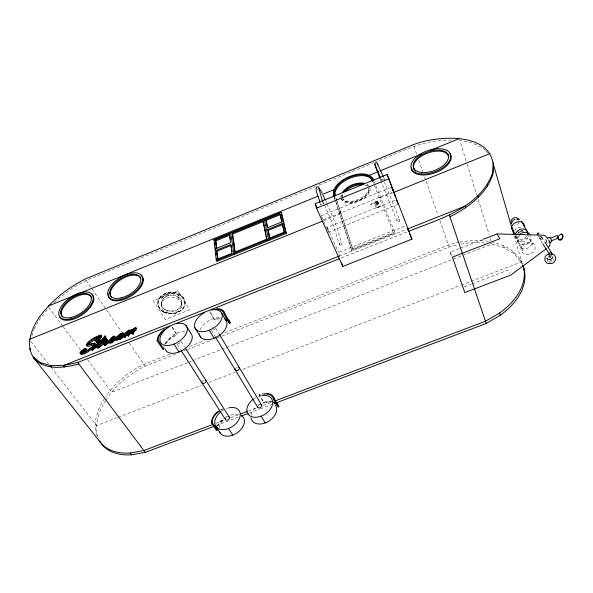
<?xml version="1.0" encoding="UTF-8"?>
<svg xmlns="http://www.w3.org/2000/svg" width="593" height="593" viewBox="0 0 593 593"><rect width="100%" height="100%" fill="white"/><g stroke="black" fill="none" stroke-linecap="round" stroke-linejoin="round"><path stroke-width="0.44" stroke-dasharray="2.96 2.22" d="M219.936 318.582L214.644 319.99L209.714 311.125M380.098 206.579L377.089 208.032L376.399 207.817M161.281 305.128C159.665 291.926 183.941 292.023 181.829 305.462M181.71 303.401C180.405 313.793 161.711 313.86 161.229 303.067M514.828 230.892C515.228 228.223 518.401 226.585 520.876 227.401M519.016 222.056L517.859 224.161L514.546 225.281M515.947 235.651C513.664 244.005 527.711 243.56 528.207 236.199M522.033 230.017L520.884 232.085M545.656 239.046L546.057 240.854M547.109 242.47L546.064 239.861L547.228 239.379M31.874 335.779L33.645 329.953M164.187 346.601L164.728 345.267M217.075 426.271L219.677 422.038L223.791 418.317M217.816 426.219L220.262 422.223L224.139 418.717M518.06 235.873C511.603 248.163 534.982 247.303 530.705 235.858M34.105 329.152L40.013 318.686L49.004 307.567L62.702 326.068M161.407 298.998C161.659 297.997 164.602 294.454 167.011 293.928M160.184 297.293C154.706 303.238 159.932 312.2 167.085 313.274M166.959 310.428C152.386 304.639 168.79 289.05 178.382 297.004C183.459 299.999 182.333 307.678 177.144 309.872C174.772 313.66 165.373 307.856 167.048 312.504M165.477 343.91L170.31 338.722L177.003 334.882L172.2 326.958M164.743 343.925L166.967 341.071L171.533 337.209A17.241 10.14 -32.9 0 1 176.922 334.363M380.002 206.564L376.429 207.854M178.382 297.004L178.389 299.168M519.987 235.132C518.386 236.511 517.341 238.986 518.578 240.928L515.777 235.451M162.467 297.323C165.87 292.846 175.595 292.282 179.62 296.218M526.866 236.17C524.442 239.824 517.2 240.951 515.665 235.992M370.781 204.355L375.658 201.872L376.918 202.272L377.667 203.614L376.562 204.251L376.103 202.947L375.569 202.828L371.033 205.193L370.795 204.348M54.222 302.66L60.093 297.152L72.687 287.946L86.141 280.378L315.491 186.55M160.192 297.286C174.735 281.379 199.589 306.455 174.023 313.527M376.755 165.499L377.304 165.091M517.719 233.197L520.58 231.559L523.752 231.174M522.255 230.462L517.778 232.478M377.704 201.153C371.981 203.51 373.827 202.383 377.993 201.249M220.804 410.2L224.043 408.651M318.908 185.157L373.679 162.749M374.531 162.393C399.259 152.675 424.114 138.977 451.51 140.148M390.883 187.573L321.28 215.711L321.94 217.942M323.459 219.825L391.891 192.214M323.608 220.685L339.893 214.117L339.47 213.139M392.67 192.829L380.713 197.654L380.321 196.654M398.214 204.259L328.678 232.159L327.262 227.438L395.39 200.049M339.833 256.813L338.484 252.425L405.227 225.889M352.583 248.734L393.455 232.493L393.863 233.523L353.02 249.742L336.187 199.107M334 196.172L352.005 251.009L351.567 250.009L395.049 232.738L395.457 233.768L373.546 180.094M339.129 256.124L406.539 229.365M341.383 257.94L407.636 231.663M169.746 354.236L143.943 364.354A62.977 38.449 -36 0 0 105.428 397.028M189.538 346.482L204.155 340.745M224.806 332.651L448.464 244.953A65.838 42.429 -18 0 1 458.76 242.329M105.769 400.275A62.858 38.493 -36 0 1 145.166 366.14L175.313 354.325M183.926 350.952L186.506 349.944M187.373 349.603L211.486 340.16M217.512 337.795L220.959 336.446M221.819 336.112L449.19 247.036A65.712 42.474 -18 0 1 457.737 244.783M187.558 362.642L111.647 392.225L87.349 359.38M188.418 362.308L191.873 360.959M192.732 360.626L492.057 243.982L504.258 247.778L514.175 253.886L521.151 262.047A65.712 42.474 -18 0 1 522.359 264.359M451.273 255.65L450.065 252.195L459.471 248.549M460.324 248.215L482.546 239.579M117.384 417.62L96.637 425.618L51.991 368.461M118.252 417.287L201.249 385.309M209.032 382.307L234.969 372.315M242.752 369.32L460.628 285.366M461.495 285.033L521.151 262.047C516.51 250.958 504.324 245.05 493.139 242.381M464.2 286.893L471.087 284.255M471.946 283.928L508.112 270.104L510.054 273.632M215.674 423.387L224.317 420.111M230.373 417.82L239.023 414.544M248.534 410.942L256.317 407.999M263.24 405.382L271.023 402.432A13.973 9.54 -32.2 0 0 262.299 403.203M216.223 425.537L238.727 417.027M249.112 413.099L259.497 409.177M260.364 408.844L271.616 404.589M271.898 401.832L268.837 401.757L263.87 402.914L259.297 395.205L260.972 394.649M166.922 293.95C171.688 291.6 179.138 294.113 180.939 297.738M519.335 232.975L517.607 233.182M262.647 394.249L264.285 394.019M317.448 189.545L318.167 189.456M550.823 260.675L551.431 260.653M515.895 219.151L516.903 219.143M377.652 201.027L380.106 206.527M272.306 401.209L269.052 401.135A15.9 10.882 -32.2 0 0 263.841 402.35L259.267 394.634A16.026 10.837 -32 0 1 264.515 393.396M547.45 243.278L546.991 242.834M548.733 261.913C550.556 262.484 553.595 261.624 553.558 259.371M550.311 260.92L551.386 260.364M548.169 261.639L547.361 260.09M377.63 203.518L376.777 203.488L376.362 204.125M485.348 150.592L482.961 148.161L472.599 143.061L459.723 140.326L466.884 163.275M485.941 151.2L487.728 153.024M30.925 341.494L48.574 364.087M63.251 326.81L80.225 349.759M86.141 280.378L105.932 309.131M106.451 309.887L121.55 331.828M129.363 343.177L145.166 366.14M177.107 344.281L180.598 349.707M542.41 243.182L539.245 238.201M171.807 326.736L177.003 334.882M181.08 341.509L184.549 346.949M541.72 236.926L544.344 241.158M537.725 234.895L539.674 237.986M211.471 330.471L214.799 335.994M215.733 328.174L219.039 333.711M209.714 311.673L214.644 319.99M376.451 207.943L374.353 202.621M527.147 234.05L532.788 244.687C529.245 240.158 519.846 245.05 522.515 250.505L515.295 236.355M517.904 231.188L518.593 232.53L518.49 232.122M546.761 242.433L546.279 241.41M450.065 252.195L451.629 255.479M327.262 227.438L338.484 252.425M321.651 216.534L327.203 228.868M327.566 229.691L328.678 232.159M323.007 201.613L324.082 204.036M324.445 204.844L333.14 224.955L339.352 244.375M325.557 200.575L326.632 203.006M326.988 203.814L335.653 223.946L341.939 243.345M522.537 230.262L522.863 231.589M338.996 211.701L339.418 212.679M340.189 211.219L340.612 212.198M340.664 212.657L341.086 213.636M383.597 177.426L384.649 179.879M343.31 199.708L342.895 198.737A13.943 7.561 -22.9 0 0 356.497 200.175L359.892 198.744A13.943 7.561 -22.9 0 0 368.416 187.988L368.809 188.974A13.935 7.568 -22.9 0 1 360.292 199.73L356.904 201.153A13.935 7.568 -22.9 0 1 342.724 198.522M342.176 200.286L341.761 199.315A15.225 8.258 -22.9 0 0 356.608 200.894L360.322 199.33A15.225 8.258 -22.9 0 0 369.706 188.315M399.801 220.27A1.416 1.142 -22.9 0 0 397.473 220.136A1.416 1.142 -22.9 0 0 398.185 221.982A1.416 1.142 -22.9 0 0 399.801 220.27L384.464 182.414M380.832 178.552L381.87 181.006M397.169 221.322L381.232 181.799M372.397 180.613L393.863 233.523M369.624 187.573L370.017 188.559A15.21 8.265 -22.9 0 1 360.729 200.315L357.016 201.872A15.21 8.265 -22.9 0 1 341.39 198.284M378.556 203.199A1.675 0.934 -22 0 1 376.525 204.896A1.675 0.934 -22 0 1 375.918 203.392A1.675 0.934 -22 0 1 378.556 203.199L378.668 203.481A1.675 0.934 -22 0 1 376.637 205.178A1.675 0.934 -22 0 1 376.029 203.666A1.675 0.934 -22 0 1 378.668 203.481M379.112 197.143L379.505 198.136M379.95 178.478L380.914 180.969M413.899 146.293L416.961 155.025M418.791 160.258L422.772 171.614M424.603 176.847L425.826 180.346M426.137 181.213L438.064 215.266M439.895 220.507L449.19 247.036M335.742 197.476L336.602 200.078M336.891 200.938L353.02 249.742M334.437 197.817L351.567 250.009M467.158 164.157L476.794 195.053M478.173 199.47L489.188 234.784M490.292 238.312L491.389 241.84M322.54 201.279L323.318 203.814M503.605 245.621L504.258 247.778M320.087 203.229L320.591 204.919M513.531 251.714L514.175 253.886M514.25 236.103L522.455 264.359M263.841 402.35L263.87 402.914M259.267 394.634L259.297 395.205M341.346 197.536A15.21 8.265 -22.9 0 1 342.228 194.311M367.334 185.098A15.21 8.265 -22.9 0 1 369.135 186.587M342.584 197.877A13.935 7.568 -22.9 0 1 343.784 193.481M364.851 185.172A13.935 7.568 -22.9 0 1 366.355 185.794M340.975 197.313A15.225 8.258 -22.9 0 1 341.16 194.993M366.941 184.112A15.225 8.258 -22.9 0 1 368.238 185.053M342.131 196.224A13.943 7.561 -22.9 0 1 342.339 194.778M365.963 184.816A13.943 7.561 -22.9 0 1 367.608 186.18M96.755 435.596A62.977 38.449 -36 0 1 104.931 397.777M459.619 242.159A65.838 42.429 -18 0 1 489.64 241.521M520.513 259.86A65.838 42.429 -18 0 1 522.715 264.582M461.198 244.094A65.712 42.474 -18 0 1 486.712 243.137M490.307 243.656A65.712 42.474 -18 0 1 492.057 243.982M98.141 437.352A62.858 38.493 -36 0 1 105.295 401.024M381.833 180.346A1.505 1.245 -24.3 0 1 384.242 179.368M320.776 205.126A1.475 1.23 -17.6 0 1 322.459 203.955M220.552 409.733A16.026 10.659 -34.2 0 1 222.242 408.836M225.399 417.287A15.9 10.704 -34.4 0 1 227.082 416.397M214.651 319.434A17.256 10.311 -31.1 0 1 220.211 317.959M200.137 329.864A15.181 9.036 -31.1 0 1 219.944 317.655M215.222 328.314A2.431 1.445 -31.1 0 1 215.044 328.663M214.792 329.004A2.431 1.445 -31.1 0 1 214.11 329.619M213.702 329.864A2.431 1.445 -31.1 0 1 212.843 330.205M211.783 327.736A2.431 1.445 -31.1 0 1 212.553 327.195M235.666 368.312A2.335 1.49 -31.6 0 1 237.111 367.282M165.921 343.347A15.166 8.895 -32.7 0 1 185.713 331.168M180.19 342.613A2.424 1.423 -32.7 0 1 177.826 343.881M177.692 341.012A2.424 1.423 -32.7 0 1 178.1 340.76M202.376 381.158A2.335 1.468 -33.4 0 1 203.829 380.128M219.143 427.768A13.973 9.406 -34.3 0 1 223.872 419.466M230.647 415.189A13.973 9.406 -34.3 0 1 239.187 414.477M221.708 411.142A14.069 9.369 -34.1 0 1 224.013 409.696M226.444 408.577A14.069 9.369 -34.1 0 1 228.097 408.036M226.533 417.235A2.253 1.497 -34.1 0 1 227.697 416.701M251.098 415.041A13.973 9.54 -32.2 0 1 255.524 407.48M258.318 405.249A13.973 9.54 -32.2 0 1 259.867 404.315M254.278 398.533A14.069 9.51 -32.1 0 1 255.842 397.592M258.289 396.465A14.069 9.51 -32.1 0 1 260.794 395.709M258.385 405.323A2.253 1.52 -32.1 0 1 259.482 404.626M541.031 236.466A1.394 1.023 -28.5 0 1 541.327 238.208A1.394 1.023 -28.5 0 1 539.207 238.119A1.394 1.023 -28.5 0 1 540.705 236.451M377.571 203.377C376.207 205.356 375.947 202.265 377.593 203.414C376.347 205.2 375.843 202.45 377.571 203.377M519.831 243.004C517.689 250.372 529.712 250.416 531.424 244.479C533.648 237.081 521.514 237.007 519.831 243.004M521.217 246.962C518.719 255.627 532.329 257.073 534.812 249.675C537.391 240.995 523.649 239.49 521.217 246.962M177.915 290.815L153.35 300.681L165.358 319.464L189.552 309.842L177.915 290.815M168.486 313L166.062 312.163A10.289 8.065 -2.8 0 1 162.237 302A10.289 8.065 -2.8 0 1 174.698 297.493L179.19 299.687A10.289 8.065 -2.8 0 1 180.213 309.427A10.289 8.065 -2.8 0 1 168.486 313M339.752 244.82A1.394 1.127 -17.5 0 0 341.991 243.931A1.394 1.127 -17.5 0 0 340.189 242.826A1.394 1.127 -17.5 0 0 339.752 244.82M163.787 311.844A13.506 10.615 -2.8 0 0 184.912 303.564A13.506 10.615 -2.8 0 0 165.669 293.476A13.506 10.615 -2.8 0 0 163.787 311.844M163.794 312.029A13.513 10.615 -2.8 0 0 184.927 303.742A13.513 10.615 -2.8 0 0 165.669 293.661A13.513 10.615 -2.8 0 0 163.794 312.029M540.972 239.817A1.394 1.023 -28.5 0 0 542.439 238.067A1.394 1.023 -28.5 0 0 540.186 238.223A1.394 1.023 -28.5 0 0 540.972 239.817M540.334 238.297A0.912 0.667 -28.5 0 0 541.29 237.148A0.912 0.667 -28.5 0 0 539.823 237.252A0.912 0.667 -28.5 0 0 540.334 238.297"/><path stroke-width="0.89" d="M218.424 411.157C214.74 413.892 211.264 417.991 211.419 422.839L216.386 430.362L217.171 430.11L212.212 422.579C212.042 417.783 215.607 413.803 219.277 411.171M318.849 188.389L322.54 201.279M164.15 329.552C160.762 332.302 157.308 335.949 157.101 340.552L162.949 349.41L163.787 349.114L163.876 347.891M163.787 349.114L157.946 340.256C158.22 335.23 162.304 331.435 166.159 328.715M274.211 403.611L486.253 323.43L449.946 216.853C467.788 207.639 485.845 194.852 492.635 175.068C500.255 131.527 440.073 134.426 413.714 144.514L85.548 278.866C67.513 287.961 51.213 300.747 39.338 317.188C31.303 329.033 24.906 345.437 34.075 358.491L100.447 442.4M492.635 175.068L493.383 162.675M217.386 427.553L217.171 430.11M511.707 222.901L513.041 220.448L514.872 219.388M515.569 234.717C515.947 228.461 527.777 226.252 527.918 233.568M550.549 257.318L551.453 253.715M548.792 256.969L549.889 252.618L551.527 252.559L551.838 253.73M511.107 223.398L511.336 222.508M132.187 333.562C132.358 335.697 134.678 332.376 132.232 332.806C137.042 328.211 137.079 325.046 131.624 330.679L132.002 329.234L127.955 332.31C134.781 323.074 109.905 347.313 124.604 335.986M105.806 341.405C96.918 351.071 94.828 348.217 104.479 340.797L106.229 338.647L106.177 339.315L107.348 339.248L106.962 340.449L103.938 344.125L104.627 344.036L105.117 345.193L104.42 344.125L108.934 340.968C112.455 334.622 119.46 334.37 110.15 340.641L110.357 341.642C112.907 340.56 111.988 343.918 109.646 343.251L109.408 342.205C108.363 342.613 103.686 347.424 104.049 344.54M110.594 342.139L110.78 341.531C111.832 340.501 116.576 338.195 115.205 336.735M97.4 347.164C96.266 349.032 100.254 347.713 97.956 346.683L97.296 346.705L102.515 339.796L105.495 338.351L103.019 339.255L105.117 336.068L101.551 339.841C98.423 340.056 93.271 344.8 99.987 342.079M119.527 338.573L119.534 339.381L120.89 338.803L120.179 337.847L119.527 337.891L123.047 332.932L119.942 334.007L111.217 341.546L111.973 342.487L115.761 339.537M95.48 341.234C96.993 342.546 100.98 338.284 101.855 336.379L100.721 334.986C95.362 336.913 89.195 339.863 86.207 344.918L86.689 345.541C104.613 338.959 86.037 352.665 80.841 352.746L81.797 351.026L85.792 348.41L83.821 349.166L80.515 351.76A2.142 1.149 -35.5 0 0 79.959 353.213L80.73 353.695L83.391 353.02A17.264 9.184 -35 0 0 87.319 351.1L94.094 345.682L95.199 343.799L94.761 343.006C77.446 348.551 94.057 338.514 98.927 336.179C102.893 334.963 96.859 339.663 95.703 339.989C95.562 339.507 98.734 336.861 98.364 338.818M120.572 338.959L122.106 337.847M105.117 336.068L105.813 337.143L105.265 338.054M408.495 231.322C439.561 219.136 479.611 207.95 492.553 173.156M96.689 346.772L92.338 350.003M92.093 350.285L91.522 349.262L100.98 340.508L96.585 342.243M125.19 336.364L124.871 337.247L128.8 333.333M133.032 332.836L131.965 333.392L131.468 333.066L134.752 328.292L127.925 335.023C139.318 319.012 115.761 347.32 127.688 331.509C127.999 331.405 116.858 342.428 119.393 336.868C118.978 337.862 114.434 341.442 115.62 338.21L111.217 341.546M98.364 347.794L100.854 345.882M123.047 332.932L123.752 333.948L121.95 336.379M128.562 335.038L128.207 335.979L132.217 331.932M104.338 344.281L108.778 341.316L109.016 342.369L111.536 341.383M98.586 346.46L103.138 340.678L104.857 339.952M80.7 352.427L81.345 353.302C81.649 350.782 87.794 350.633 85.688 348.299M343.377 192.51C347.921 186.38 356.045 182.955 363.605 183.971M342.302 192.517C347.261 185.831 356.119 182.095 364.369 183.2M111.506 340.234L114.13 337.491M548.547 247.111C550.638 245.176 550.563 241.848 548.451 239.913M100.565 337.691L100.951 337.224M105.005 344.407C105.421 343.391 109.408 340.634 107.355 340.019M87.742 344.837L94.457 339.804L100.721 336.698M97.726 346.912L106.532 339.774L103.219 344.563L104.657 344.118M97.778 342.739L97.296 343.184M119.149 337.002L121.973 334.467L121.357 333.577C111.321 342.198 119.2 339.033 121.357 333.577M119.534 338.232L116.895 340.397L115.939 340.071M123.233 336.876L124.523 335.682M96.451 346.646L93.524 349.255M88.439 343.391L89.61 342.369M122.758 334.422L123.752 333.948M115.131 339.774L111.973 342.487M345.623 191.22C350.1 187.069 356.274 184.379 362.442 184.808M118.296 339.1L117.043 339.893M105.799 339.493L106.117 339.233L105.369 338.299M107.259 343.473L108.541 342.509M97.956 339.841L99.038 339.026M546.331 248.756L510.832 275.041L464.838 292.586L452.407 257.125L499.81 238.749L497.082 233.939L483.406 239.246M519.253 234.569C522.107 232.056 527.34 231.085 529.942 234.435M82.738 351.212L85.251 349.596M106.117 344.333L105.102 345.222L104.487 344.311M131.135 331.094L131.527 330.85M523.248 266.25A65.838 42.429 -18 0 1 499.625 313L485.511 321.25L275.345 400.794M486.253 323.43L500.336 315.194A65.712 42.474 -18 0 0 523.048 265.96M228.676 319.835L230.21 322.918L229.358 323.289L224.028 314.112L224.88 313.734C224.428 309.872 220.003 308.464 216.638 308.708M277.227 403.499L278.88 406.739L278.095 407.08L273.566 399.297L274.366 398.956C273.766 395.168 269.696 393.285 266.19 393.337M48.352 306.062L318.056 196.172M322.34 194.422L334.326 189.538M368.157 175.75L378.416 171.577M380.12 170.88L421.141 154.165M430.54 150.333L459.597 138.495M213.969 239.631L281.134 212.272L281.586 213.206L286.256 233.42L216.83 261.446L216.312 260.527L213.969 239.631L214.473 240.536M229.358 234.242L230.529 242.745L216.43 248.467L215.452 239.906L229.358 234.242L229.847 235.162L215.956 240.81L216.838 248.519M262.973 220.559L266.65 239.246L234.858 252.099L232.145 233.108L262.973 220.559L265.938 234.146M265.79 219.41L279.911 213.665L281.794 221.945L267.473 227.756L265.79 219.41L267.769 227.853M235.228 252.144L232.634 234.027L263.433 221.486M266.25 220.344L280.363 214.599L282.06 222.056M315.202 203.755L387.133 174.52L411.95 239.142L342.791 266.472L316.499 208.202L315.202 203.755L317.055 207.861M316.499 208.202L388.993 178.789M216.63 250.202L230.766 244.472L231.982 253.255L217.638 259.052L216.63 250.202L218.054 259.082M282.179 223.628L284.129 232.189L269.556 238.075L267.814 229.447L282.179 223.628L282.639 224.569L268.288 230.388L269.859 238.156M217.134 251.113L231.263 245.391L231.507 247.148M216.312 260.527L285.789 232.463L281.134 212.272M29.65 339.255L322.748 221.033M393.522 192.488L490.026 153.557M338.269 256.465L63.495 365.54L50.672 365.622L40.435 362.664L33.356 356.956L34.075 358.491C45.572 370.751 64.207 367.919 78.78 363.932L145.255 452.37L214.496 426.189M407.391 229.031L465.357 206.016L465.483 207.935M64.2 367.111L63.495 365.54L78.098 362.345L339.663 258.622M547.287 238.416C550.311 234.546 553.936 243.397 549.081 242.648M550.074 238.275L557.346 235.458M551.179 240.899L557.65 238.393M213.08 424.366L143.884 450.554L130.171 452.993A62.977 38.449 -36 0 1 99.446 441.014M240.751 413.892L247.674 411.275M241.321 416.049L248.245 413.432M157.101 340.552L157.946 340.256M211.419 422.839L212.212 422.579M549.103 254.241C542.751 254.471 543.84 264.656 549.948 263.551C556.123 264.485 558.02 254.805 551.794 254.063M133.64 333.733C130.994 333.259 138.932 329.538 135.856 327.506M111.758 342.294L112.166 342.272M85.992 349.262L86.437 349.284M97.889 337.906C89.706 344.192 100.78 338.87 101.233 335.497L101.114 335.127M549.837 256.932L549.377 256.954M98.015 347.706L98.683 347.631M135.886 328.522L136.457 328.403M94.658 344.652L88.943 346.297L86.941 346.193M100.38 442.052A62.858 38.493 -36 0 0 131.557 454.801L145.255 452.37M105.287 345L104.568 345.007M105.739 336.95L104.872 336.09M214.592 309.487C218.172 308.864 223.45 309.776 224.028 314.112M264.285 394.019C268.021 393.544 272.884 395.079 273.566 399.297M497.082 233.939L543.611 235.199L545.782 236.081L547.569 238.549M95.073 343.814L95.829 344.681L94.732 346.564L87.957 351.975A17.249 9.199 -35.1 0 1 84.036 353.895L81.374 354.57L80.604 354.08A2.142 1.156 -35.5 0 1 80.581 353.732M224.591 318.708L226.986 319.642L228.616 321.206M101.344 335.868L101.737 336.001M273.277 402.128L275.612 403.218L277.257 404.9M518.645 219.188L519.572 219.558M91.455 349.403L98.371 343.725L96.615 347.15L97.956 346.683M517.822 219.358L518.586 219.781M513.56 231.515C505.896 224.324 524.064 216.149 524.382 226.637M518.349 218.861C515.888 215.652 509.402 219.158 511.314 222.938M130.171 452.993L131.557 454.801M561.134 233.827C565.381 235.895 560.785 241.685 557.961 238.705M375.332 165.306L374.761 164.024L375.095 163.283L376.436 162.734L377.118 163.023L383.248 176.61M85.666 348.573L86.311 349.447M60.708 311.74L61.324 312.578M91.522 349.262L92.226 350.337M373.842 180.783C372.693 176.566 368.483 174.379 364.376 174.016A21.37 11.489 -22.9 0 0 336.772 185.283C334.029 188.441 332.288 192.91 334.156 196.943M371.752 177.626L373.546 180.094L373.16 179.116M372.004 179.635L370.291 177.27L367.475 175.632L363.724 174.794A20.103 10.807 -22.9 0 0 337.743 185.394C335.438 188.203 333.466 192.162 335.171 195.742L334.919 192.799L335.942 189.612L338.151 186.35A20.088 10.815 -22.9 0 1 364.117 175.765L367.86 176.61L370.684 178.248L372.686 181.302M97.808 346.764L98.549 347.802M96.733 342.094L97.363 342.976M102.515 339.796L103.138 340.678M105.191 336.261L105.813 337.143M106.421 338.61L107.051 339.493M106.229 338.647L106.859 339.53M111.447 341.509L112.07 342.398M110.15 340.641L110.78 341.531M111.44 341.323L112.062 342.205M93.234 298.546L93.827 299.398M120.075 338.114L120.705 339.018M122.773 332.984L123.381 333.881M124.545 336.305L125.16 337.195M124.167 336.209L124.871 337.247M127.488 334.904L128.207 335.979M127.925 335.023L128.54 335.92M129.126 330.101L129.882 331.146L128.644 330.219M132.936 332.777L133.544 333.674M132.862 333.029L133.469 333.926M107.726 293.298L108.311 294.158M132.002 329.234L132.61 330.131M109.683 292.497L110.268 293.365M216.067 426.693L220.403 433.29M173.979 344.103L179.064 351.96M228.513 428.494L232.804 435.136M181.102 350.485L225.644 419.733M542.899 243.945L549.741 254.694M185.535 348.499L229.283 417.087M142.757 279.088L143.313 279.963M186.069 325.609L190.976 333.474A15.166 8.895 -32.7 0 1 183.022 349.981A15.166 8.895 -32.7 0 1 165.314 349.277M194.904 327.796L200.716 337.232M544.819 241.929L552.506 254.567M209.233 330.234L214.066 338.247M261.179 416.182L265.264 422.942M215.281 336.787L257.74 407.272M219.514 334.504L261.691 405.13M221.775 313.326L226.452 321.347M224.88 313.734L230.21 322.918M274.366 398.956L278.88 406.739M215.452 239.906L215.956 240.81M234.042 254.493L230.633 232.841M233.479 242.455L233.976 243.382M232.145 233.108L232.634 234.027M521.477 221.026L528.148 233.546M511.381 226.86L515.399 234.717M264.782 229.758L265.256 230.699M268.755 240.484L264.211 219.165M267.814 229.447L268.288 230.388M322.199 193.251L318.515 187.017L317.122 186.825L316.321 187.321C315.194 192.384 319.323 197.417 319.827 202.383M285.789 232.463L286.256 233.42M29.732 348.966L30.451 350.485L30.436 348.714M40.435 362.664L41.162 364.206M50.672 365.622L51.391 367.178M323.229 195.423L325.26 199.9M517.859 219.143L518.134 219.781M393.292 190.805L391.736 187.232L395.62 197.447M407.554 228.95L408.651 231.5M409.385 233.197L411.95 239.142M333.585 195.208L334 196.172L333.874 194.63M78.098 362.345L78.78 363.932M335.808 188.24L336.216 189.204M380.484 177.73L374.887 164.713L377.037 170.895M367.008 175.528L367.393 176.499M379.95 178.478L377.897 173.156M387.133 174.52L393.278 190.672M396.272 199.152L397.888 203.406M411.49 168.99L411.846 169.991M413.64 168.115L414.003 169.124M558.228 236.948L558.487 237.993M499.625 313L500.336 315.194M447.848 154.232L448.182 155.255M450.028 153.35L450.361 154.373A20.822 11.134 -19.8 0 1 434.528 173A20.822 11.134 -19.8 0 1 411.268 167.893M341.716 262.958L342.791 266.472M493.465 164.58L513.738 234.339M522.715 265.241L523.997 269.659M547.087 259.067L546.85 258.192C548.043 260.631 552.906 259.482 552.876 256.776M549.807 253.767L550.007 254.538M377.63 164.135L377.519 163.668L377.6 164.402M229.106 322.184L229.358 323.289M282.831 225.429L284.395 232.278M266.279 235.873L267.132 240.187M230.084 236.859L230.432 239.409M231.87 249.786L232.115 251.543M214.777 243.263L214.985 245.079M215.289 247.807L215.6 250.535M215.904 253.263L216.111 255.079M216.519 258.718L216.727 260.535M449.798 214.948L449.946 216.853M478.173 195.579L478.284 197.499M487.416 184.364L487.513 186.284M238.668 367.156A2.335 1.49 -31.6 0 1 239.112 369.135A2.335 1.49 -31.6 0 1 236.407 370.595A2.335 1.49 -31.6 0 1 235.265 368.994M225.466 319.879A15.181 9.036 -31.1 0 1 216.771 336.994A15.181 9.036 -31.1 0 1 199.381 333.941M211.064 310.05A15.292 8.977 -31 0 1 220.24 321.688A15.292 8.977 -31 0 1 197.439 330.597A15.292 8.977 -31 0 1 204.192 312.733M205.356 380.009A2.335 1.468 -33.4 0 1 205.697 382.018A2.335 1.468 -33.4 0 1 203.006 383.478A2.335 1.468 -33.4 0 1 201.961 381.848M176.714 323.667A15.285 8.836 -32.6 0 1 185.068 335.549A15.285 8.836 -32.6 0 1 162.526 344.355A15.285 8.836 -32.6 0 1 169.917 326.32M228.461 416.657A2.253 1.497 -34.1 0 1 229.313 418.539A2.253 1.497 -34.1 0 1 226.711 420.185A2.253 1.497 -34.1 0 1 225.525 418.51M228.92 407.828A14.069 9.369 -34.1 0 1 239.172 419.066A14.069 9.369 -34.1 0 1 219.01 428.887A14.069 9.369 -34.1 0 1 220.989 411.69M241.588 415.582A13.973 9.406 -34.3 0 1 237.585 432.542A13.973 9.406 -34.3 0 1 219.506 431.674M260.668 404.456A2.253 1.52 -32.1 0 1 261.661 406.198A2.253 1.52 -32.1 0 1 259.274 407.947A2.253 1.52 -32.1 0 1 257.651 406.657M261.624 395.546A14.069 9.51 -32.1 0 1 271.401 407.473A14.069 9.51 -32.1 0 1 250.832 416.375A14.069 9.51 -32.1 0 1 253.537 399.045M274.974 404.737A13.973 9.54 -32.2 0 1 267.754 421.801A13.973 9.54 -32.2 0 1 251.009 417.761M537.495 234.368A0.904 0.667 -28.6 0 1 537.384 233.397A0.904 0.667 -28.6 0 1 538.592 233.056A0.904 0.667 -28.6 0 1 538.703 234.02M415.715 171.199A18.487 9.888 -19.8 0 1 425.789 153.832A18.487 9.888 -19.8 0 1 448.782 156.878M111.506 297.197A17.479 9.073 -32.4 0 1 120.75 279.688A17.479 9.073 -32.4 0 1 140.823 278.339M140.986 275.196A19.688 10.222 -32.4 0 1 131.12 295.996A19.688 10.222 -32.4 0 1 108.378 295.625M62.739 317.085A17.486 8.828 -34 0 1 71.694 299.198A17.486 8.828 -34 0 1 91.574 297.701M91.967 294.499A19.702 9.948 -34 0 1 82.093 314.868A19.702 9.948 -34 0 1 59.611 316.225M557.183 237.215C562.149 247.77 567.19 226.696 557.183 237.215M114.152 336.476L110.305 340.263L113.033 336.972L114.152 336.476M422.238 172.459A18.502 9.873 -19.8 0 0 448.545 156.73A18.502 9.873 -19.8 0 0 421.682 154.751A18.502 9.873 -19.8 0 0 422.238 172.459M421.223 173.912A20.844 11.126 -19.8 0 0 450.821 156.159A20.844 11.126 -19.8 0 0 420.519 153.972A20.844 11.126 -19.8 0 0 421.223 173.912M121.15 297.894A17.486 9.058 -32.3 0 0 140.267 277.465A17.486 9.058 -32.3 0 0 114.271 283.706A17.486 9.058 -32.3 0 0 121.15 297.894M120.675 299.383A19.702 10.207 -32.3 0 0 142.164 276.36A19.702 10.207 -32.3 0 0 112.87 283.432A19.702 10.207 -32.3 0 0 120.675 299.383M71.242 317.411A17.501 8.821 -34 0 0 90.981 296.848A17.501 8.821 -34 0 0 65.734 302.83A17.501 8.821 -34 0 0 71.242 317.411M70.678 318.93A19.717 9.933 -34 0 0 92.879 295.751A19.717 9.933 -34 0 0 64.422 302.534A19.717 9.933 -34 0 0 70.678 318.93"/></g></svg>
